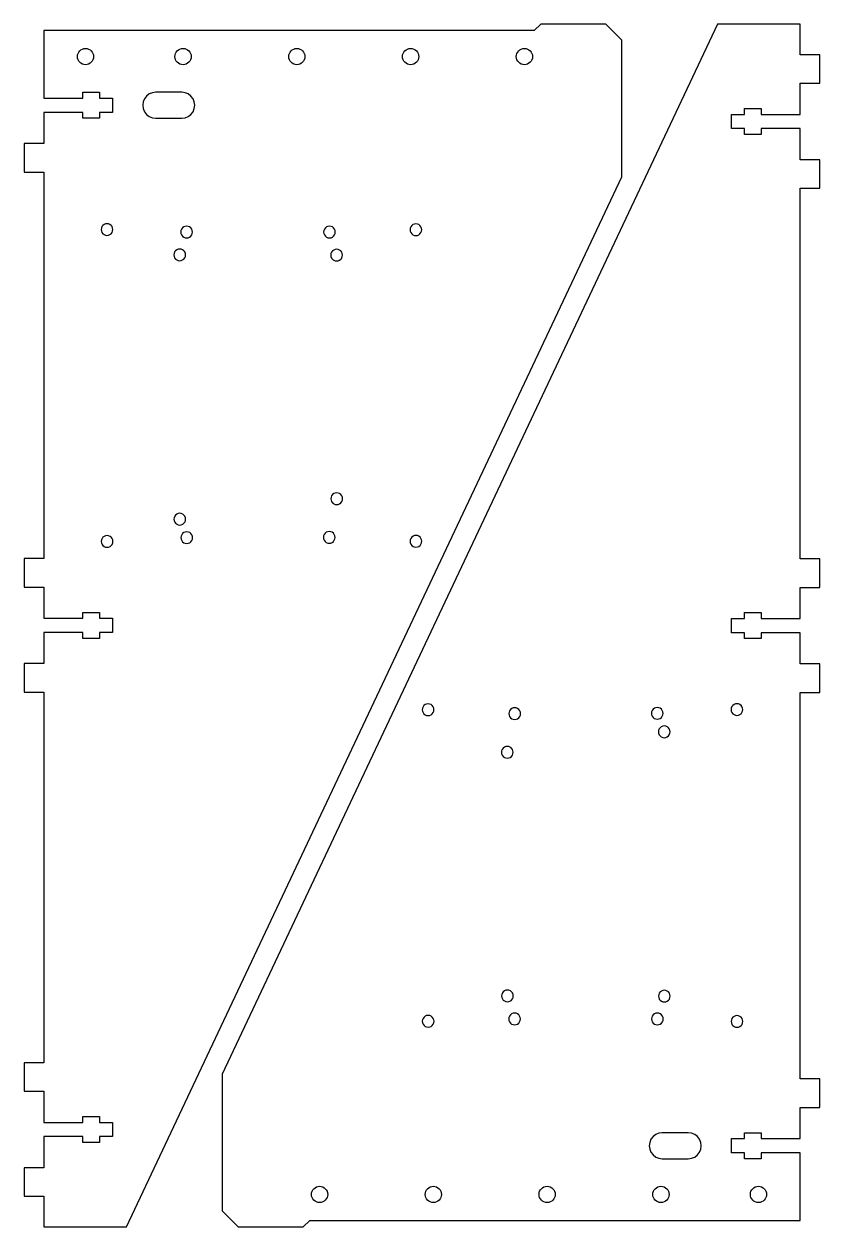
# Model space of a CAD drawing. Header units: millimetres. Extents: x -310 to 310, y -200 to 185.
# Drawn here: x 65.7 to 310.5, y -185 to 185 of the extents above; entities that cross this region are included whole.
import ezdxf

# ---------------------------------------------------------------- set-up
doc = ezdxf.new("R2010")
doc.units = ezdxf.units.MM

msp = doc.modelspace()

# ---------------------------------------------------------------- linework, layer by layer
at = {"color": 7, "linetype": 'Continuous'}
for p, q in [((71.78, 183.03), (71.78, 162.24)), ((222.58, 183.03), (71.78, 183.03)), ((278.97, 184.97), (126.57, -138.03)), ((224.58, 185.03), (222.58, 183.03)), ((244.58, 185.03), (224.58, 185.03)), ((249.58, 180.03), (244.58, 185.03)), ((304.37, 184.97), (278.97, 184.97)), ((304.37, 175.61), (304.37, 184.97)), ((249.58, 138.03), (249.58, 180.03)), ((310.47, 175.61), (304.37, 175.61)), ((310.47, 166.81), (310.47, 175.61)), ((304.37, 166.81), (310.47, 166.81)), ((304.37, 157.25), (304.37, 166.81)), ((83.78, 164.04), (88.88, 164.04)), ((83.78, 162.24), (83.78, 164.04)), ((88.88, 164.04), (88.88, 162.24)), ((103.36, 162.89), (102.72, 162.06)), ((104.19, 163.52), (103.36, 162.89)), ((105.15, 163.92), (104.19, 163.52)), ((106.19, 164.06), (105.15, 163.92)), ((114.25, 164.06), (106.19, 164.06)), ((115.22, 163.92), (114.25, 164.06)), ((116.18, 163.52), (115.22, 163.92)), ((117.01, 162.89), (116.18, 163.52)), ((117.65, 162.06), (117.01, 162.89)), ((71.78, 162.24), (83.78, 162.24)), ((88.88, 162.24), (92.88, 162.24)), ((92.88, 162.24), (92.88, 157.84)), ((102.33, 161.1), (102.19, 160.06)), ((102.19, 160.06), (102.33, 159.03)), ((102.72, 162.06), (102.33, 161.1)), ((118.05, 161.1), (117.65, 162.06)), ((118.18, 160.06), (118.05, 161.1)), ((118.05, 159.03), (118.18, 160.06)), ((71.78, 157.84), (71.78, 148.28)), ((83.78, 157.84), (71.78, 157.84)), ((83.78, 156.04), (83.78, 157.84)), ((88.88, 156.04), (83.78, 156.04)), ((88.88, 157.84), (88.88, 156.04)), ((92.88, 157.84), (88.88, 157.84)), ((102.33, 159.03), (102.72, 158.06)), ((102.72, 158.06), (103.36, 157.23)), ((103.36, 157.23), (104.19, 156.6)), ((104.19, 156.6), (105.15, 156.2)), ((105.15, 156.2), (106.19, 156.06)), ((106.19, 156.06), (114.18, 156.06)), ((114.18, 156.06), (115.22, 156.2)), ((115.22, 156.2), (116.18, 156.6)), ((116.18, 156.6), (117.01, 157.23)), ((117.01, 157.23), (117.65, 158.06)), ((117.65, 158.06), (118.05, 159.03)), ((283.27, 157.25), (287.27, 157.25)), ((283.27, 152.85), (283.27, 157.25)), ((287.27, 159.05), (292.37, 159.05)), ((287.27, 157.25), (287.27, 159.05)), ((292.37, 159.05), (292.37, 157.25)), ((292.37, 157.25), (304.37, 157.25)), ((287.27, 152.85), (283.27, 152.85)), ((287.27, 151.05), (287.27, 152.85)), ((292.37, 152.85), (292.37, 151.05)), ((304.37, 152.85), (292.37, 152.85)), ((304.37, 143.31), (304.37, 152.85)), ((65.68, 148.28), (65.68, 139.48)), ((71.78, 148.28), (65.68, 148.28)), ((292.37, 151.05), (287.27, 151.05)), ((310.47, 143.31), (304.37, 143.31)), ((310.47, 134.51), (310.47, 143.31)), ((65.68, 139.48), (71.78, 139.48)), ((71.78, 139.48), (71.78, 20.58)), ((97.18, -184.97), (249.58, 138.03)), ((304.37, 20.52), (304.37, 134.51)), ((304.37, 134.51), (310.47, 134.51)), ((89.45, 122.28), (89.39, 121.81)), ((89.63, 122.71), (89.45, 122.28)), ((89.92, 123.08), (89.63, 122.71)), ((90.29, 123.37), (89.92, 123.08)), ((90.73, 123.55), (90.29, 123.37)), ((91.19, 123.61), (90.73, 123.55)), ((91.66, 123.55), (91.19, 123.61)), ((92.09, 123.37), (91.66, 123.55)), ((92.47, 123.08), (92.09, 123.37)), ((92.75, 122.71), (92.47, 123.08)), ((92.93, 122.28), (92.75, 122.71)), ((92.99, 121.81), (92.93, 122.28)), ((114.42, 122.32), (114.13, 121.94)), ((114.79, 122.6), (114.42, 122.32)), ((115.22, 122.78), (114.79, 122.6)), ((115.69, 122.84), (115.22, 122.78)), ((116.15, 122.78), (115.69, 122.84)), ((116.59, 122.6), (116.15, 122.78)), ((116.96, 122.32), (116.59, 122.6)), ((117.25, 121.94), (116.96, 122.32)), ((158.35, 122.32), (158.06, 121.94)), ((158.72, 122.6), (158.35, 122.32)), ((159.15, 122.78), (158.72, 122.6)), ((159.62, 122.84), (159.15, 122.78)), ((160.09, 122.78), (159.62, 122.84)), ((160.52, 122.6), (160.09, 122.78)), ((160.89, 122.32), (160.52, 122.6)), ((161.18, 121.94), (160.89, 122.32)), ((184.45, 122.23), (184.39, 121.77)), ((184.63, 122.67), (184.45, 122.23)), ((184.91, 123.04), (184.63, 122.67)), ((185.29, 123.32), (184.91, 123.04)), ((185.72, 123.5), (185.29, 123.32)), ((186.19, 123.57), (185.72, 123.5)), ((186.65, 123.5), (186.19, 123.57)), ((187.09, 123.32), (186.65, 123.5)), ((187.46, 123.04), (187.09, 123.32)), ((187.74, 122.67), (187.46, 123.04)), ((187.92, 122.23), (187.74, 122.67)), ((187.99, 121.77), (187.92, 122.23)), ((89.39, 121.81), (89.45, 121.34)), ((89.45, 121.34), (89.63, 120.91)), ((89.63, 120.91), (89.92, 120.54)), ((89.92, 120.54), (90.29, 120.25)), ((90.29, 120.25), (90.73, 120.07)), ((90.73, 120.07), (91.19, 120.01)), ((91.19, 120.01), (91.66, 120.07)), ((91.66, 120.07), (92.09, 120.25)), ((92.09, 120.25), (92.47, 120.54)), ((92.47, 120.54), (92.75, 120.91)), ((92.75, 120.91), (92.93, 121.34)), ((92.93, 121.34), (92.99, 121.81)), ((113.95, 121.51), (113.89, 121.04)), ((113.89, 121.04), (113.95, 120.58)), ((114.13, 121.94), (113.95, 121.51)), ((113.95, 120.58), (114.13, 120.14)), ((114.13, 120.14), (114.42, 119.77)), ((114.42, 119.77), (114.79, 119.48)), ((114.79, 119.48), (115.22, 119.3)), ((115.22, 119.3), (115.69, 119.24)), ((115.69, 119.24), (116.15, 119.3)), ((116.15, 119.3), (116.59, 119.48)), ((116.59, 119.48), (116.96, 119.77)), ((116.96, 119.77), (117.25, 120.14)), ((117.43, 121.51), (117.25, 121.94)), ((117.25, 120.14), (117.43, 120.58)), ((117.49, 121.04), (117.43, 121.51)), ((117.43, 120.58), (117.49, 121.04)), ((157.88, 121.51), (157.82, 121.04)), ((157.82, 121.04), (157.88, 120.58)), ((158.06, 121.94), (157.88, 121.51)), ((157.88, 120.58), (158.06, 120.14)), ((158.06, 120.14), (158.35, 119.77)), ((158.35, 119.77), (158.72, 119.48)), ((158.72, 119.48), (159.15, 119.3)), ((159.15, 119.3), (159.62, 119.24)), ((159.62, 119.24), (160.09, 119.3)), ((160.09, 119.3), (160.52, 119.48)), ((160.52, 119.48), (160.89, 119.77)), ((160.89, 119.77), (161.18, 120.14)), ((161.36, 121.51), (161.18, 121.94)), ((161.18, 120.14), (161.36, 120.58)), ((161.42, 121.04), (161.36, 121.51)), ((161.36, 120.58), (161.42, 121.04)), ((184.39, 121.77), (184.45, 121.3)), ((184.45, 121.3), (184.63, 120.87)), ((184.63, 120.87), (184.91, 120.49)), ((184.91, 120.49), (185.29, 120.21)), ((185.29, 120.21), (185.72, 120.03)), ((185.72, 120.03), (186.19, 119.97)), ((186.19, 119.97), (186.65, 120.03)), ((186.65, 120.03), (187.09, 120.21)), ((187.09, 120.21), (187.46, 120.49)), ((187.46, 120.49), (187.74, 120.87)), ((187.74, 120.87), (187.92, 121.3)), ((187.92, 121.3), (187.99, 121.77)), ((111.99, 114.93), (111.81, 114.49)), ((112.28, 115.3), (111.99, 114.93)), ((112.65, 115.58), (112.28, 115.3)), ((113.08, 115.76), (112.65, 115.58)), ((113.55, 115.82), (113.08, 115.76)), ((114.02, 115.76), (113.55, 115.82)), ((114.19, 115.67), (114.02, 115.76)), ((114.45, 115.58), (114.19, 115.67)), ((114.82, 115.3), (114.45, 115.58)), ((115.11, 114.92), (114.82, 115.3)), ((115.29, 114.49), (115.11, 114.92)), ((160.25, 114.85), (160.07, 114.42)), ((160.54, 115.23), (160.25, 114.85)), ((160.91, 115.51), (160.54, 115.23)), ((161.34, 115.69), (160.91, 115.51)), ((161.81, 115.75), (161.34, 115.69)), ((162.28, 115.69), (161.81, 115.75)), ((162.71, 115.51), (162.28, 115.69)), ((162.9, 115.34), (162.71, 115.51)), ((163.08, 115.23), (162.9, 115.34)), ((163.37, 114.85), (163.08, 115.23)), ((163.55, 114.42), (163.37, 114.85)), ((111.81, 114.49), (111.75, 114.03)), ((111.75, 114.03), (111.81, 113.56)), ((111.81, 113.56), (111.99, 113.13)), ((111.99, 113.13), (112.28, 112.75)), ((112.28, 112.75), (112.65, 112.47)), ((112.65, 112.47), (112.83, 112.38)), ((112.83, 112.38), (112.88, 112.37)), ((112.88, 112.37), (113.08, 112.29)), ((113.08, 112.29), (113.55, 112.22)), ((113.55, 112.22), (114.01, 112.29)), ((114.01, 112.29), (114.45, 112.47)), ((114.45, 112.47), (114.82, 112.75)), ((114.82, 112.75), (115.11, 113.12)), ((115.11, 113.12), (115.29, 113.56)), ((115.35, 114.02), (115.29, 114.49)), ((115.29, 113.56), (115.35, 114.02)), ((160.07, 114.42), (160.01, 113.95)), ((160.01, 113.95), (160.07, 113.49)), ((160.07, 113.49), (160.25, 113.05)), ((160.25, 113.05), (160.54, 112.68)), ((160.54, 112.68), (160.72, 112.51)), ((160.72, 112.51), (160.8, 112.48)), ((160.8, 112.48), (160.91, 112.39)), ((160.91, 112.39), (161.34, 112.21)), ((161.34, 112.21), (161.81, 112.15)), ((161.81, 112.15), (162.27, 112.21)), ((162.27, 112.21), (162.71, 112.39)), ((162.71, 112.39), (163.08, 112.68)), ((163.08, 112.68), (163.37, 113.05)), ((163.37, 113.05), (163.55, 113.49)), ((163.61, 113.95), (163.55, 114.42)), ((163.55, 113.49), (163.61, 113.95)), ((161.38, 40.75), (160.94, 40.57)), ((161.84, 40.81), (161.38, 40.75)), ((162.31, 40.75), (161.84, 40.81)), ((162.74, 40.57), (162.31, 40.75)), ((160.1, 39.47), (160.04, 39.01)), ((160.04, 39.01), (160.1, 38.54)), ((160.28, 39.91), (160.1, 39.47)), ((160.1, 38.54), (160.28, 38.11)), ((160.57, 40.28), (160.28, 39.91)), ((160.28, 38.11), (160.57, 37.74)), ((160.94, 40.57), (160.57, 40.28)), ((160.57, 37.74), (160.68, 37.63)), ((160.68, 37.63), (160.73, 37.62)), ((160.73, 37.62), (160.94, 37.45)), ((160.94, 37.45), (161.38, 37.27)), ((161.38, 37.27), (161.84, 37.21)), ((161.84, 37.21), (162.31, 37.27)), ((162.31, 37.27), (162.74, 37.45)), ((162.85, 40.47), (162.74, 40.57)), ((162.74, 37.45), (163.11, 37.74)), ((163.12, 40.28), (162.85, 40.47)), ((163.11, 37.74), (163.4, 38.11)), ((163.4, 39.91), (163.12, 40.28)), ((163.58, 39.47), (163.4, 39.91)), ((163.4, 38.11), (163.58, 38.54)), ((163.64, 39.01), (163.58, 39.47)), ((163.58, 38.54), (163.64, 39.01)), ((112.02, 33.61), (111.84, 33.17)), ((112.31, 33.98), (112.02, 33.61)), ((112.68, 34.27), (112.31, 33.98)), ((113.11, 34.45), (112.68, 34.27)), ((113.58, 34.51), (113.11, 34.45)), ((114.05, 34.45), (113.58, 34.51)), ((114.48, 34.27), (114.05, 34.45)), ((114.63, 34.13), (114.48, 34.27)), ((114.85, 33.98), (114.63, 34.13)), ((115.14, 33.61), (114.85, 33.98)), ((115.32, 33.17), (115.14, 33.61)), ((111.84, 33.17), (111.78, 32.71)), ((111.78, 32.71), (111.84, 32.24)), ((111.84, 32.24), (112.02, 31.81)), ((112.02, 31.81), (112.31, 31.44)), ((112.31, 31.44), (112.46, 31.29)), ((112.46, 31.29), (112.53, 31.26)), ((112.53, 31.26), (112.68, 31.15)), ((112.68, 31.15), (113.11, 30.97)), ((113.11, 30.97), (113.58, 30.91)), ((113.58, 30.91), (114.04, 30.97)), ((114.04, 30.97), (114.48, 31.15)), ((114.48, 31.15), (114.85, 31.44)), ((114.85, 31.44), (115.14, 31.81)), ((115.14, 31.81), (115.32, 32.24)), ((115.38, 32.71), (115.32, 33.17)), ((115.32, 32.24), (115.38, 32.71)), ((89.48, 26.32), (89.42, 25.85)), ((89.66, 26.75), (89.48, 26.32)), ((89.94, 27.13), (89.66, 26.75)), ((90.32, 27.41), (89.94, 27.13)), ((90.75, 27.59), (90.32, 27.41)), ((91.22, 27.65), (90.75, 27.59)), ((91.68, 27.59), (91.22, 27.65)), ((92.12, 27.41), (91.68, 27.59)), ((92.49, 27.13), (92.12, 27.41)), ((92.78, 26.75), (92.49, 27.13)), ((92.96, 26.32), (92.78, 26.75)), ((93.02, 25.85), (92.96, 26.32)), ((113.98, 27.49), (113.92, 27.03)), ((113.92, 27.03), (113.98, 26.56)), ((114.16, 27.93), (113.98, 27.49)), ((113.98, 26.56), (114.16, 26.13)), ((114.45, 28.3), (114.16, 27.93)), ((114.16, 26.13), (114.45, 25.75)), ((114.82, 28.58), (114.45, 28.3)), ((115.25, 28.76), (114.82, 28.58)), ((115.72, 28.83), (115.25, 28.76)), ((116.19, 28.76), (115.72, 28.83)), ((116.62, 28.58), (116.19, 28.76)), ((116.99, 28.3), (116.62, 28.58)), ((117.28, 27.93), (116.99, 28.3)), ((116.99, 25.75), (117.28, 26.13)), ((117.46, 27.49), (117.28, 27.93)), ((117.28, 26.13), (117.46, 26.56)), ((117.52, 27.03), (117.46, 27.49)), ((117.46, 26.56), (117.52, 27.03)), ((157.82, 27.58), (157.75, 27.12)), ((157.75, 27.12), (157.82, 26.65)), ((158, 28.02), (157.82, 27.58)), ((157.82, 26.65), (158, 26.22)), ((158.28, 28.39), (158, 28.02)), ((158, 26.22), (158.28, 25.85)), ((158.65, 28.68), (158.28, 28.39)), ((159.09, 28.86), (158.65, 28.68)), ((159.55, 28.92), (159.09, 28.86)), ((160.02, 28.86), (159.55, 28.92)), ((160.45, 28.68), (160.02, 28.86)), ((160.83, 28.39), (160.45, 28.68)), ((161.11, 28.02), (160.83, 28.39)), ((160.83, 25.85), (161.11, 26.22)), ((161.29, 27.58), (161.11, 28.02)), ((161.11, 26.22), (161.29, 26.65)), ((161.35, 27.12), (161.29, 27.58)), ((161.29, 26.65), (161.35, 27.12)), ((184.47, 26.36), (184.41, 25.9)), ((184.65, 26.8), (184.47, 26.36)), ((184.94, 27.17), (184.65, 26.8)), ((185.31, 27.46), (184.94, 27.17)), ((185.74, 27.64), (185.31, 27.46)), ((186.21, 27.7), (185.74, 27.64)), ((186.68, 27.64), (186.21, 27.7)), ((187.11, 27.46), (186.68, 27.64)), ((187.48, 27.17), (187.11, 27.46)), ((187.77, 26.8), (187.48, 27.17)), ((187.95, 26.36), (187.77, 26.8)), ((188.01, 25.9), (187.95, 26.36)), ((89.42, 25.85), (89.48, 25.39)), ((89.48, 25.39), (89.66, 24.95)), ((89.66, 24.95), (89.94, 24.58)), ((89.94, 24.58), (90.32, 24.29)), ((90.32, 24.29), (90.75, 24.11)), ((90.75, 24.11), (91.22, 24.05)), ((91.22, 24.05), (91.68, 24.11)), ((91.68, 24.11), (92.12, 24.29)), ((92.12, 24.29), (92.49, 24.58)), ((92.49, 24.58), (92.78, 24.95)), ((92.78, 24.95), (92.96, 25.39)), ((92.96, 25.39), (93.02, 25.85)), ((114.45, 25.75), (114.82, 25.47)), ((114.82, 25.47), (115.25, 25.29)), ((115.25, 25.29), (115.72, 25.23)), ((115.72, 25.23), (116.19, 25.29)), ((116.19, 25.29), (116.62, 25.47)), ((116.62, 25.47), (116.99, 25.75)), ((158.28, 25.85), (158.65, 25.56)), ((158.65, 25.56), (159.09, 25.38)), ((159.09, 25.38), (159.55, 25.32)), ((159.55, 25.32), (160.02, 25.38)), ((160.02, 25.38), (160.45, 25.56)), ((160.45, 25.56), (160.83, 25.85)), ((184.41, 25.9), (184.47, 25.43)), ((184.47, 25.43), (184.65, 25)), ((184.65, 25), (184.94, 24.63)), ((184.94, 24.63), (185.31, 24.34)), ((185.31, 24.34), (185.74, 24.16)), ((185.74, 24.16), (186.21, 24.1)), ((186.21, 24.1), (186.68, 24.16)), ((186.68, 24.16), (187.11, 24.34)), ((187.11, 24.34), (187.48, 24.63)), ((187.48, 24.63), (187.77, 25)), ((187.77, 25), (187.95, 25.43)), ((187.95, 25.43), (188.01, 25.9)), ((65.68, 20.58), (65.68, 11.78)), ((71.78, 20.58), (65.68, 20.58)), ((310.47, 20.52), (304.37, 20.52)), ((310.47, 11.72), (310.47, 20.52)), ((65.68, 11.78), (71.78, 11.78)), ((71.78, 11.78), (71.78, 2.23)), ((304.37, 11.72), (310.47, 11.72)), ((304.37, 2.17), (304.37, 11.72)), ((83.78, 4.03), (88.88, 4.03)), ((83.78, 2.23), (83.78, 4.03)), ((88.88, 4.03), (88.88, 2.23)), ((287.27, 3.97), (292.37, 3.97)), ((287.27, 2.17), (287.27, 3.97)), ((292.37, 3.97), (292.37, 2.17)), ((71.78, 2.23), (83.78, 2.23)), ((88.88, 2.23), (92.88, 2.23)), ((92.88, 2.23), (92.88, -2.17)), ((283.27, 2.17), (287.27, 2.17)), ((283.27, -2.23), (283.27, 2.17)), ((292.37, 2.17), (304.37, 2.17)), ((71.78, -2.17), (71.78, -11.72)), ((83.78, -2.17), (71.78, -2.17)), ((83.78, -3.97), (83.78, -2.17)), ((88.88, -2.17), (88.88, -3.97)), ((92.88, -2.17), (88.88, -2.17)), ((287.27, -2.23), (283.27, -2.23)), ((287.27, -4.03), (287.27, -2.23)), ((292.37, -2.23), (292.37, -4.03)), ((304.37, -2.23), (292.37, -2.23)), ((304.37, -11.78), (304.37, -2.23)), ((88.88, -3.97), (83.78, -3.97)), ((292.37, -4.03), (287.27, -4.03)), ((65.68, -11.72), (65.68, -20.52)), ((71.78, -11.72), (65.68, -11.72)), ((310.47, -11.78), (304.37, -11.78)), ((310.47, -20.58), (310.47, -11.78)), ((65.68, -20.52), (71.78, -20.52)), ((71.78, -20.52), (71.78, -134.51)), ((304.37, -20.58), (310.47, -20.58)), ((304.37, -139.48), (304.37, -20.58)), ((188.21, -25.43), (188.15, -25.9)), ((188.15, -25.9), (188.21, -26.36)), ((188.39, -25), (188.21, -25.43)), ((188.67, -24.63), (188.39, -25)), ((189.05, -24.34), (188.67, -24.63)), ((189.48, -24.16), (189.05, -24.34)), ((189.95, -24.1), (189.48, -24.16)), ((190.41, -24.16), (189.95, -24.1)), ((190.85, -24.34), (190.41, -24.16)), ((191.22, -24.63), (190.85, -24.34)), ((191.5, -25), (191.22, -24.63)), ((191.68, -25.43), (191.5, -25)), ((191.75, -25.9), (191.68, -25.43)), ((191.68, -26.36), (191.75, -25.9)), ((215.33, -25.85), (215.04, -26.22)), ((215.7, -25.56), (215.33, -25.85)), ((216.14, -25.38), (215.7, -25.56)), ((216.6, -25.32), (216.14, -25.38)), ((217.07, -25.38), (216.6, -25.32)), ((217.5, -25.56), (217.07, -25.38)), ((217.87, -25.85), (217.5, -25.56)), ((218.16, -26.22), (217.87, -25.85)), ((259.16, -25.75), (258.88, -26.13)), ((259.54, -25.47), (259.16, -25.75)), ((259.97, -25.29), (259.54, -25.47)), ((260.44, -25.23), (259.97, -25.29)), ((260.9, -25.29), (260.44, -25.23)), ((261.34, -25.47), (260.9, -25.29)), ((261.71, -25.75), (261.34, -25.47)), ((261.99, -26.13), (261.71, -25.75)), ((283.2, -25.39), (283.14, -25.85)), ((283.14, -25.85), (283.2, -26.32)), ((283.38, -24.95), (283.2, -25.39)), ((283.67, -24.58), (283.38, -24.95)), ((284.04, -24.29), (283.67, -24.58)), ((284.47, -24.11), (284.04, -24.29)), ((284.94, -24.05), (284.47, -24.11)), ((285.4, -24.11), (284.94, -24.05)), ((285.84, -24.29), (285.4, -24.11)), ((286.21, -24.58), (285.84, -24.29)), ((286.5, -24.95), (286.21, -24.58)), ((286.68, -25.39), (286.5, -24.95)), ((286.74, -25.85), (286.68, -25.39)), ((286.68, -26.32), (286.74, -25.85)), ((188.21, -26.36), (188.39, -26.8)), ((188.39, -26.8), (188.67, -27.17)), ((188.67, -27.17), (189.05, -27.46)), ((189.05, -27.46), (189.48, -27.64)), ((189.48, -27.64), (189.94, -27.7)), ((189.94, -27.7), (190.41, -27.64)), ((190.41, -27.64), (190.85, -27.46)), ((190.85, -27.46), (191.22, -27.17)), ((191.22, -27.17), (191.5, -26.8)), ((191.5, -26.8), (191.68, -26.36)), ((214.86, -26.65), (214.8, -27.12)), ((214.8, -27.12), (214.86, -27.58)), ((215.04, -26.22), (214.86, -26.65)), ((214.86, -27.58), (215.04, -28.02)), ((215.04, -28.02), (215.33, -28.39)), ((215.33, -28.39), (215.7, -28.68)), ((215.7, -28.68), (216.13, -28.86)), ((216.13, -28.86), (216.6, -28.92)), ((216.6, -28.92), (217.07, -28.86)), ((217.07, -28.86), (217.5, -28.68)), ((217.5, -28.68), (217.87, -28.39)), ((217.87, -28.39), (218.16, -28.02)), ((218.34, -26.65), (218.16, -26.22)), ((218.16, -28.02), (218.34, -27.58)), ((218.4, -27.12), (218.34, -26.65)), ((218.34, -27.58), (218.4, -27.12)), ((258.7, -26.56), (258.64, -27.03)), ((258.64, -27.03), (258.7, -27.49)), ((258.88, -26.13), (258.7, -26.56)), ((258.7, -27.49), (258.88, -27.93)), ((258.88, -27.93), (259.16, -28.3)), ((259.16, -28.3), (259.53, -28.58)), ((259.53, -28.58), (259.97, -28.76)), ((259.97, -28.76), (260.43, -28.83)), ((260.43, -28.83), (260.9, -28.76)), ((260.9, -28.76), (261.33, -28.58)), ((261.33, -28.58), (261.71, -28.3)), ((261.71, -28.3), (261.99, -27.93)), ((262.17, -26.56), (261.99, -26.13)), ((261.99, -27.93), (262.17, -27.49)), ((262.24, -27.03), (262.17, -26.56)), ((262.17, -27.49), (262.24, -27.03)), ((283.2, -26.32), (283.38, -26.75)), ((283.38, -26.75), (283.67, -27.13)), ((283.67, -27.13), (284.04, -27.41)), ((284.04, -27.41), (284.47, -27.59)), ((284.47, -27.59), (284.94, -27.65)), ((284.94, -27.65), (285.4, -27.59)), ((285.4, -27.59), (285.84, -27.41)), ((285.84, -27.41), (286.21, -27.13)), ((286.21, -27.13), (286.5, -26.75)), ((286.5, -26.75), (286.68, -26.32)), ((260.84, -32.24), (260.78, -32.71)), ((260.78, -32.71), (260.84, -33.17)), ((261.02, -31.81), (260.84, -32.24)), ((260.84, -33.17), (261.02, -33.61)), ((261.3, -31.44), (261.02, -31.81)), ((261.68, -31.15), (261.3, -31.44)), ((262.11, -30.97), (261.68, -31.15)), ((262.58, -30.91), (262.11, -30.97)), ((263.04, -30.97), (262.58, -30.91)), ((263.48, -31.15), (263.04, -30.97)), ((263.62, -31.26), (263.48, -31.15)), ((263.7, -31.29), (263.62, -31.26)), ((263.85, -31.44), (263.7, -31.29)), ((264.14, -31.81), (263.85, -31.44)), ((264.32, -32.24), (264.14, -31.81)), ((264.14, -33.61), (264.31, -33.17)), ((264.31, -33.17), (264.38, -32.71)), ((264.38, -32.71), (264.32, -32.24)), ((261.02, -33.61), (261.3, -33.98)), ((261.3, -33.98), (261.53, -34.13)), ((261.53, -34.13), (261.68, -34.27)), ((261.68, -34.27), (262.11, -34.45)), ((262.11, -34.45), (262.58, -34.51)), ((262.58, -34.51), (263.04, -34.45)), ((263.04, -34.45), (263.48, -34.27)), ((263.48, -34.27), (263.85, -33.98)), ((263.85, -33.98), (264.14, -33.61)), ((212.57, -38.54), (212.51, -39.01)), ((212.51, -39.01), (212.57, -39.47)), ((212.75, -38.11), (212.57, -38.54)), ((212.57, -39.47), (212.75, -39.91)), ((213.04, -37.74), (212.75, -38.11)), ((212.75, -39.91), (213.04, -40.28)), ((213.41, -37.45), (213.04, -37.74)), ((213.04, -40.28), (213.3, -40.47)), ((213.3, -40.47), (213.41, -40.57)), ((213.85, -37.27), (213.41, -37.45)), ((213.41, -40.57), (213.85, -40.75)), ((214.31, -37.21), (213.85, -37.27)), ((214.78, -37.27), (214.31, -37.21)), ((215.21, -37.45), (214.78, -37.27)), ((214.78, -40.75), (215.21, -40.57)), ((215.43, -37.62), (215.21, -37.45)), ((215.21, -40.57), (215.59, -40.28)), ((215.48, -37.63), (215.43, -37.62)), ((215.59, -37.74), (215.48, -37.63)), ((215.87, -38.11), (215.59, -37.74)), ((215.59, -40.28), (215.87, -39.91)), ((216.05, -38.54), (215.87, -38.11)), ((215.87, -39.91), (216.05, -39.48)), ((216.11, -39.01), (216.05, -38.54)), ((216.05, -39.48), (216.11, -39.01)), ((213.85, -40.75), (214.31, -40.81)), ((214.31, -40.81), (214.78, -40.75)), ((212.61, -113.49), (212.55, -113.95)), ((212.55, -113.95), (212.61, -114.42)), ((212.79, -113.05), (212.61, -113.49)), ((212.61, -114.42), (212.79, -114.85)), ((213.07, -112.68), (212.79, -113.05)), ((213.45, -112.39), (213.07, -112.68)), ((213.88, -112.21), (213.45, -112.39)), ((214.35, -112.15), (213.88, -112.21)), ((214.81, -112.21), (214.35, -112.15)), ((215.25, -112.39), (214.81, -112.21)), ((215.36, -112.48), (215.25, -112.39)), ((215.43, -112.51), (215.36, -112.48)), ((215.62, -112.68), (215.43, -112.51)), ((215.91, -113.05), (215.62, -112.68)), ((215.9, -114.85), (216.08, -114.42)), ((216.08, -113.49), (215.91, -113.05)), ((216.15, -113.95), (216.08, -113.49)), ((216.08, -114.42), (216.15, -113.95)), ((260.87, -113.56), (260.81, -114.02)), ((260.81, -114.02), (260.87, -114.49)), ((261.05, -113.12), (260.87, -113.56)), ((260.87, -114.49), (261.05, -114.92)), ((261.33, -112.75), (261.05, -113.12)), ((261.71, -112.47), (261.33, -112.75)), ((262.14, -112.29), (261.71, -112.47)), ((262.61, -112.22), (262.14, -112.29)), ((263.07, -112.29), (262.61, -112.22)), ((263.27, -112.37), (263.07, -112.29)), ((263.33, -112.38), (263.27, -112.37)), ((263.51, -112.47), (263.33, -112.38)), ((263.88, -112.75), (263.51, -112.47)), ((264.17, -113.13), (263.88, -112.75)), ((264.35, -113.56), (264.17, -113.13)), ((264.17, -114.93), (264.34, -114.49)), ((264.34, -114.49), (264.41, -114.03)), ((264.41, -114.03), (264.35, -113.56)), ((212.79, -114.85), (213.07, -115.23)), ((213.07, -115.23), (213.26, -115.34)), ((213.26, -115.34), (213.45, -115.51)), ((213.45, -115.51), (213.88, -115.69)), ((213.88, -115.69), (214.35, -115.75)), ((214.35, -115.75), (214.81, -115.69)), ((214.81, -115.69), (215.25, -115.51)), ((215.25, -115.51), (215.62, -115.23)), ((215.62, -115.23), (215.9, -114.85)), ((261.05, -114.92), (261.33, -115.3)), ((261.33, -115.3), (261.71, -115.58)), ((261.71, -115.58), (261.96, -115.67)), ((261.96, -115.67), (262.14, -115.76)), ((262.14, -115.76), (262.61, -115.82)), ((262.61, -115.82), (263.07, -115.76)), ((263.07, -115.76), (263.51, -115.58)), ((263.51, -115.58), (263.88, -115.3)), ((263.88, -115.3), (264.17, -114.93)), ((188.23, -121.3), (188.17, -121.77)), ((188.17, -121.77), (188.23, -122.23)), ((188.41, -120.87), (188.23, -121.3)), ((188.7, -120.49), (188.41, -120.87)), ((189.07, -120.21), (188.7, -120.49)), ((189.5, -120.03), (189.07, -120.21)), ((189.97, -119.97), (189.5, -120.03)), ((190.44, -120.03), (189.97, -119.97)), ((190.87, -120.21), (190.44, -120.03)), ((191.24, -120.49), (190.87, -120.21)), ((191.53, -120.87), (191.24, -120.49)), ((191.71, -121.3), (191.53, -120.87)), ((191.77, -121.77), (191.71, -121.3)), ((191.71, -122.23), (191.77, -121.77)), ((214.8, -120.58), (214.74, -121.04)), ((214.74, -121.04), (214.8, -121.51)), ((214.98, -120.14), (214.8, -120.58)), ((214.8, -121.51), (214.98, -121.94)), ((215.26, -119.77), (214.98, -120.14)), ((214.98, -121.94), (215.26, -122.32)), ((215.64, -119.48), (215.26, -119.77)), ((216.07, -119.3), (215.64, -119.48)), ((216.54, -119.24), (216.07, -119.3)), ((217, -119.3), (216.54, -119.24)), ((217.44, -119.48), (217, -119.3)), ((217.81, -119.77), (217.44, -119.48)), ((218.09, -120.14), (217.81, -119.77)), ((217.81, -122.32), (218.09, -121.94)), ((218.27, -120.58), (218.09, -120.14)), ((218.09, -121.94), (218.27, -121.51)), ((218.34, -121.04), (218.27, -120.58)), ((218.27, -121.51), (218.34, -121.04)), ((258.73, -120.58), (258.67, -121.04)), ((258.67, -121.04), (258.73, -121.51)), ((258.91, -120.14), (258.73, -120.58)), ((258.73, -121.51), (258.91, -121.94)), ((259.19, -119.77), (258.91, -120.14)), ((258.91, -121.94), (259.19, -122.32)), ((259.57, -119.48), (259.19, -119.77)), ((260, -119.3), (259.57, -119.48)), ((260.47, -119.24), (260, -119.3)), ((260.93, -119.3), (260.47, -119.24)), ((261.37, -119.48), (260.93, -119.3)), ((261.74, -119.77), (261.37, -119.48)), ((262.03, -120.14), (261.74, -119.77)), ((261.74, -122.32), (262.03, -121.94)), ((262.21, -120.58), (262.03, -120.14)), ((262.03, -121.94), (262.21, -121.51)), ((262.27, -121.04), (262.21, -120.58)), ((262.21, -121.51), (262.27, -121.04)), ((283.22, -121.34), (283.16, -121.81)), ((283.16, -121.81), (283.22, -122.28)), ((283.4, -120.91), (283.22, -121.34)), ((283.69, -120.54), (283.4, -120.91)), ((284.06, -120.25), (283.69, -120.54)), ((284.5, -120.07), (284.06, -120.25)), ((284.96, -120.01), (284.5, -120.07)), ((285.43, -120.07), (284.96, -120.01)), ((285.86, -120.25), (285.43, -120.07)), ((286.24, -120.54), (285.86, -120.25)), ((286.52, -120.91), (286.24, -120.54)), ((286.7, -121.34), (286.52, -120.91)), ((286.76, -121.81), (286.7, -121.34)), ((286.7, -122.28), (286.76, -121.81)), ((188.23, -122.23), (188.41, -122.67)), ((188.41, -122.67), (188.7, -123.04)), ((188.7, -123.04), (189.07, -123.32)), ((189.07, -123.32), (189.5, -123.5)), ((189.5, -123.5), (189.97, -123.57)), ((189.97, -123.57), (190.44, -123.5)), ((190.44, -123.5), (190.87, -123.33)), ((190.87, -123.33), (191.24, -123.04)), ((191.24, -123.04), (191.53, -122.67)), ((191.53, -122.67), (191.71, -122.23)), ((215.26, -122.32), (215.63, -122.6)), ((215.63, -122.6), (216.07, -122.78)), ((216.07, -122.78), (216.53, -122.84)), ((216.53, -122.84), (217, -122.78)), ((217, -122.78), (217.43, -122.6)), ((217.43, -122.6), (217.81, -122.32)), ((259.19, -122.32), (259.57, -122.6)), ((259.57, -122.6), (260, -122.78)), ((260, -122.78), (260.47, -122.84)), ((260.47, -122.84), (260.93, -122.78)), ((260.93, -122.78), (261.37, -122.6)), ((261.37, -122.6), (261.74, -122.32)), ((283.22, -122.28), (283.4, -122.71)), ((283.4, -122.71), (283.69, -123.08)), ((283.69, -123.08), (284.06, -123.37)), ((284.06, -123.37), (284.5, -123.55)), ((284.5, -123.55), (284.96, -123.61)), ((284.96, -123.61), (285.43, -123.55)), ((285.43, -123.55), (285.86, -123.37)), ((285.86, -123.37), (286.24, -123.08)), ((286.24, -123.08), (286.52, -122.71)), ((286.52, -122.71), (286.7, -122.28)), ((65.68, -134.51), (65.68, -143.31)), ((71.78, -134.51), (65.68, -134.51)), ((126.57, -138.03), (126.57, -180.03)), ((310.47, -139.48), (304.37, -139.48)), ((310.47, -148.28), (310.47, -139.48)), ((65.68, -143.31), (71.78, -143.31)), ((71.78, -143.31), (71.78, -152.85)), ((83.78, -151.05), (88.88, -151.05)), ((83.78, -152.85), (83.78, -151.05)), ((88.88, -151.05), (88.88, -152.85)), ((304.37, -148.28), (310.47, -148.28)), ((304.37, -157.84), (304.37, -148.28)), ((71.78, -152.85), (83.78, -152.85)), ((88.88, -152.85), (92.88, -152.85)), ((92.88, -152.85), (92.88, -157.25)), ((71.78, -157.25), (71.78, -166.81)), ((83.78, -157.25), (71.78, -157.25)), ((83.78, -159.05), (83.78, -157.25)), ((88.88, -159.05), (83.78, -159.05)), ((88.88, -157.25), (88.88, -159.05)), ((92.88, -157.25), (88.88, -157.25)), ((258.11, -159.03), (257.97, -160.06)), ((258.51, -158.06), (258.11, -159.03)), ((259.14, -157.23), (258.51, -158.06)), ((259.97, -156.6), (259.14, -157.23)), ((260.94, -156.2), (259.97, -156.6)), ((261.97, -156.06), (260.94, -156.2)), ((269.97, -156.06), (261.97, -156.06)), ((271, -156.2), (269.97, -156.06)), ((271.97, -156.6), (271, -156.2)), ((272.79, -157.23), (271.97, -156.6)), ((273.43, -158.06), (272.79, -157.23)), ((273.83, -159.03), (273.43, -158.06)), ((273.97, -160.06), (273.83, -159.03)), ((283.27, -157.84), (287.27, -157.84)), ((283.27, -162.24), (283.27, -157.84)), ((287.27, -156.04), (292.37, -156.04)), ((287.27, -157.84), (287.27, -156.04)), ((292.37, -156.04), (292.37, -157.84)), ((292.37, -157.84), (304.37, -157.84)), ((257.97, -160.06), (258.11, -161.1)), ((258.11, -161.1), (258.51, -162.06)), ((258.51, -162.06), (259.14, -162.89)), ((272.79, -162.89), (273.43, -162.06)), ((273.43, -162.06), (273.83, -161.1)), ((273.83, -161.1), (273.97, -160.06)), ((287.27, -162.24), (283.27, -162.24)), ((287.27, -164.04), (287.27, -162.24)), ((292.37, -162.24), (292.37, -164.04)), ((304.37, -162.24), (292.37, -162.24)), ((304.37, -183.03), (304.37, -162.24)), ((259.14, -162.89), (259.97, -163.52)), ((259.97, -163.52), (260.94, -163.92)), ((260.94, -163.92), (261.9, -164.06)), ((261.9, -164.06), (269.97, -164.06)), ((269.97, -164.06), (271, -163.92)), ((271, -163.92), (271.97, -163.52)), ((271.97, -163.52), (272.79, -162.89)), ((292.37, -164.04), (287.27, -164.04)), ((65.68, -166.81), (65.68, -175.61)), ((71.78, -166.81), (65.68, -166.81)), ((65.68, -175.61), (71.78, -175.61)), ((71.78, -175.61), (71.78, -184.97)), ((126.57, -180.03), (131.57, -185.03)), ((71.78, -184.97), (97.18, -184.97)), ((151.57, -185.03), (153.57, -183.03)), ((153.57, -183.03), (304.37, -183.03)), ((131.57, -185.03), (151.57, -185.03))]:
    msp.add_line(p, q, dxfattribs=at)
for centre in [(84.58, 175.03), (114.58, 175.03), (149.58, 175.03), (184.58, 175.03), (219.58, 175.03), (156.57, -175.03), (191.57, -175.03), (226.57, -175.03), (261.57, -175.03), (291.57, -175.03)]:
    msp.add_circle(centre, 2.5, dxfattribs=at)

doc.saveas('drawing.dxf')
